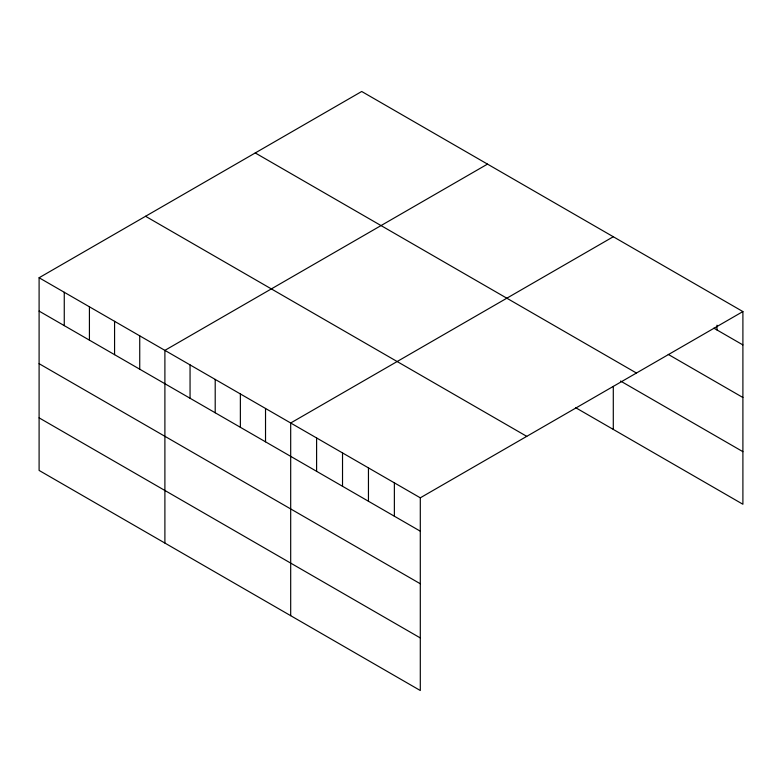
<?xml version="1.0" encoding="UTF-8"?>
<svg xmlns="http://www.w3.org/2000/svg" width="782" height="782" viewBox="0 0 782 782"><rect width="100%" height="100%" fill="white"/><g stroke="black" fill="none" stroke-linecap="round" stroke-linejoin="round"><path stroke-width="1.17" d="M39.1 277.747L420.296 497.821L420.296 690.516L39.1 470.432L39.1 277.747L361.704 91.484L742.9 311.568L742.9 504.253L575.562 407.637M487.499 164.112L164.894 350.365L164.894 543.06M613.293 236.741L290.689 422.994L290.689 615.688M420.296 497.821L742.9 311.568M713.868 328.166L742.9 344.921M668.248 354.402L742.9 397.5M255.245 152.949L636.44 373.034M620.556 381.039L742.9 451.673M145.56 216.282L526.755 436.356M39.1 311.099L420.296 531.183M39.1 363.679L420.296 583.763M39.1 417.852L420.296 637.936M716.977 325.195L716.977 329.955M613.293 386.406L613.293 429.426M394.372 482.856L394.372 516.218M368.449 467.89L368.449 501.252M342.526 452.925L342.526 486.287M316.602 437.959L316.602 471.321M265.528 408.468L265.528 441.83M240.367 393.942L240.367 427.304M215.206 379.417L215.206 412.779M190.055 364.891L190.055 398.253M139.734 335.849L139.734 369.202M114.573 321.324L114.573 354.676M89.422 306.798L89.422 340.15M64.261 292.273L64.261 325.625"/></g></svg>
